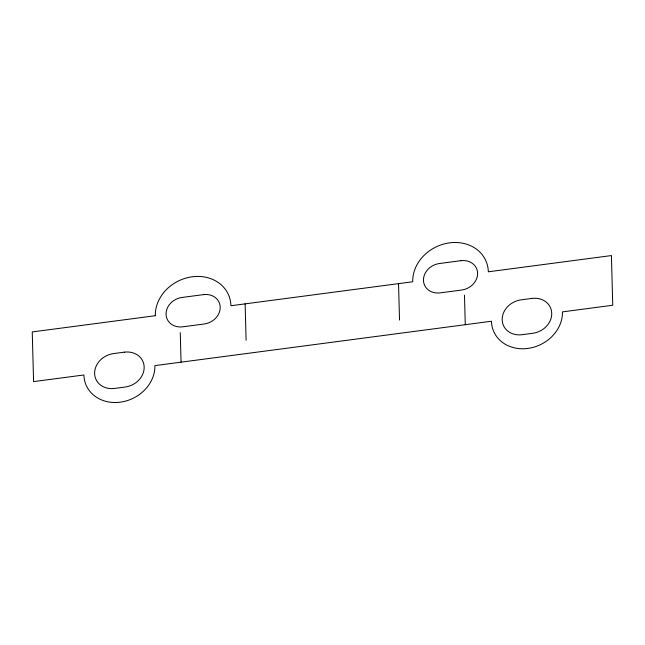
<?xml version="1.0" encoding="UTF-8"?>
<svg xmlns="http://www.w3.org/2000/svg" width="645" height="645" viewBox="0 0 645 645"><rect width="100%" height="100%" fill="white"/><g stroke="black" fill="none" stroke-linecap="round" stroke-linejoin="round"><path stroke-width="0.97" d="M464.481 295.152L465.279 324.693M398.537 283.639L399.521 320.049M245.124 303.868L246.108 340.278M180.261 332.627L181.06 362.168M203.457 294.628L182.011 297.458A16.778 14.351 -25.6 0 0 166.055 314.292A16.778 14.351 -25.6 0 0 182.801 326.813L204.247 323.983A16.778 14.351 -25.6 0 0 220.195 307.149A16.778 14.351 -25.6 0 0 203.457 294.628M460.861 260.693L439.414 263.523A16.778 14.351 -25.6 0 0 423.467 280.349A16.778 14.351 -25.6 0 0 440.204 292.87L461.651 290.04A16.778 14.351 -25.6 0 0 477.606 273.214A16.778 14.351 -25.6 0 0 460.861 260.693M155.332 315.703L32.25 331.933L33.588 381.614L83.89 374.979A36.434 31.162 -25.6 0 0 120.244 402.174A36.434 31.162 -25.6 0 0 154.889 365.618L491.45 321.242A36.434 31.162 -25.6 0 0 527.803 348.437A36.434 31.162 -25.6 0 0 562.448 311.882L612.75 305.246L611.412 255.565L488.329 271.795A38.789 33.177 -25.6 0 0 449.621 242.851A38.789 33.177 -25.6 0 0 412.736 281.76L230.926 305.738A38.789 33.177 -25.6 0 0 192.218 276.786A38.789 33.177 -25.6 0 0 155.332 315.703M124.283 352.162L113.56 353.581A19.922 17.044 -25.6 0 0 94.613 373.568A19.922 17.044 -25.6 0 0 114.496 388.435L125.219 387.024A19.922 17.044 -25.6 0 0 144.166 367.037A19.922 17.044 -25.6 0 0 124.283 352.162M531.843 298.425L521.12 299.844A19.922 17.044 -25.6 0 0 502.173 319.831A19.922 17.044 -25.6 0 0 522.055 334.699L532.778 333.288A19.922 17.044 -25.6 0 0 551.725 313.293A19.922 17.044 -25.6 0 0 531.843 298.425"/></g></svg>
